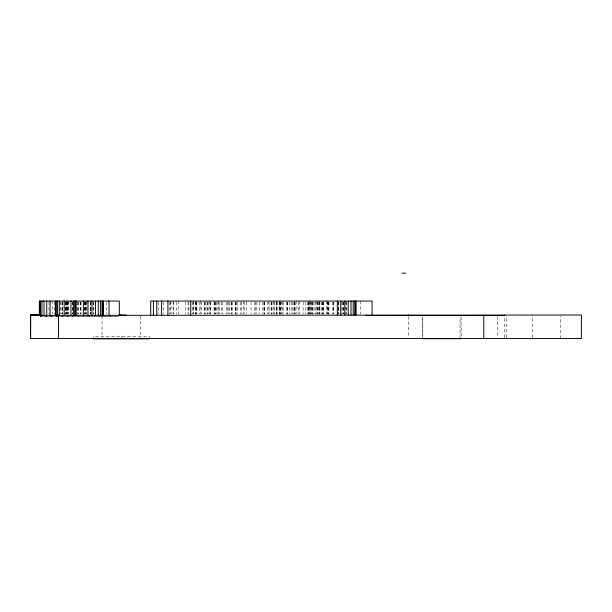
<?xml version="1.0" encoding="UTF-8"?>
<svg xmlns="http://www.w3.org/2000/svg" width="612" height="612" viewBox="0 0 612 612"><rect width="100%" height="100%" fill="white"/><g stroke="black" fill="none" stroke-linecap="round" stroke-linejoin="round"><path stroke-width="0.46" stroke-dasharray="3.06 2.29" d="M422.693 338.528L422.693 316.886M460.048 338.528L460.048 316.894M504.709 337.595L504.709 316.901M506.652 337.595L506.652 315.96M532.532 337.595L532.593 315.96M560.485 338.535L560.485 315.96M40.208 316.481L72.522 316.481L72.53 315.93L72.53 316.32L40.208 316.274M72.522 316.481L118.368 316.549L72.53 316.32M497.671 316.35L497.671 337.61M461.134 316.901L461.134 338.719M422.785 316.901L422.785 338.719M408.464 316.35L408.464 337.61M360.476 301.066L360.476 314.078M346.576 301.991L346.576 314.078M346.14 301.991L346.14 314.078M345.788 301.066L345.811 314.078M343.324 301.991L343.324 314.078M343.21 301.991L343.21 314.078M342.177 301.991L342.177 314.078M341.955 301.991L341.955 314.078M338.75 301.991L338.75 314.078M338.436 301.991L338.436 314.078M338.13 301.991L338.13 314.078M333.471 301.991L333.471 314.078M333.28 301.991L333.28 314.078M332.324 301.991L332.324 314.071M328.981 301.991L328.981 314.078M328.193 301.991L328.193 314.078M328.086 301.991L328.086 314.071M327.925 301.991L327.925 314.078M327.489 301.066L327.489 314.078M326.341 301.066L326.341 314.078M323.702 301.991L323.702 314.078M323.304 301.991L323.304 314.078M322.761 301.991L322.761 314.078M322.34 301.991L322.34 314.071M321.507 301.991L321.507 314.078M319.923 301.991L319.923 314.078M319.479 301.066L319.479 314.078M319.303 301.991L319.303 314.078M318.072 301.991L318.072 314.078L318.026 301.066M317.46 301.991L317.46 314.078M316.932 301.066L316.932 314.078M315.907 301.991L315.907 314.078M314.95 301.991L314.95 314.071M313.099 301.991L313.099 314.078M312.281 301.991L312.281 314.071M312.043 301.991L312.043 314.078M311.462 301.991L311.462 314.071M310.911 301.066L310.911 314.078M310.322 301.991L310.322 314.078M309.366 301.066L309.274 314.078M309.098 301.991L309.098 314.078M308.685 301.991L308.685 314.071M308.44 301.991L308.44 314.078M308.134 301.991L308.134 314.078M307.354 301.991L307.354 314.071M305.763 301.991L305.763 314.071M303.147 301.991L303.147 314.071M299.758 301.058L299.758 314.071M298.679 301.991L298.679 314.071M296.881 301.058L296.881 314.071M295.451 301.991L295.451 314.071M294.732 301.991L294.732 314.071M294.112 301.991L294.112 314.071M294.012 301.991L294.012 314.071M292.161 301.991L292.161 314.071M291.136 301.991L291.136 314.071M289.598 301.991L289.598 314.071M287.594 301.991L287.594 314.071M287.418 301.991L287.418 314.071M286.317 301.991L286.317 314.071M283.157 301.991L283.157 314.071M282.591 301.991L282.591 314.071M281.39 301.058L281.39 314.071M280.671 301.991L280.671 314.071M280.258 301.991L280.258 314.071M279.975 301.991L279.975 314.071M279.745 301.991L279.745 314.071M279.309 301.058L279.309 314.071M277.794 301.991L277.794 314.071M276.815 301.991L276.815 314.071M276.456 301.058L276.456 314.071M276.18 301.991L276.18 314.071M274.612 301.991L274.612 314.071M273.893 301.058L273.893 314.071M272.967 301.991L272.967 314.071M271.613 301.991L271.613 314.071M271.33 301.991L271.33 314.071M269.915 301.991L269.915 314.071M268.354 301.058L268.354 314.071M267.322 301.991L267.322 314.071M264.659 301.991L264.659 314.071M264.17 301.991L264.17 314.071M263.963 301.991L263.963 314.071M262.831 301.991L262.831 314.071M259.626 301.991L259.626 314.071M256.856 301.991L256.856 314.071M255.724 301.991L255.724 314.071M254.806 301.991L254.806 314.071M251.058 301.991L251.058 314.071M246.797 301.991L246.797 314.071M244.18 301.991L244.18 314.071M243.308 301.058L243.308 314.071M241.663 301.991L241.663 314.071M240.432 301.991L240.432 314.071M237.762 301.991L237.762 314.071M236.53 301.991L236.53 314.071M235.712 301.991L235.712 314.071M235.429 301.991L235.429 314.071M235.199 301.991L235.199 314.071M232.43 301.991L232.43 314.071M231.397 301.991L231.397 314.071M231.198 301.991L231.198 314.071M229.653 301.991L229.653 314.071M228.834 301.991L228.834 314.071M227.396 301.991L227.396 314.071M226.348 301.991L226.348 314.071M222.776 301.991L222.776 314.071M221.345 301.991L221.345 314.071M219.287 301.991L219.287 314.071M218.163 301.058L218.163 314.071M217.956 301.991L217.956 314.071M216.212 301.991L216.212 314.071M215.309 301.991L215.309 314.071M215.08 301.991L215.08 314.071M214.361 301.991L214.361 314.071M214.078 301.991L214.078 314.071M210.589 301.991L210.589 314.071M210.36 301.991L210.36 314.071M209.541 301.058L209.541 314.071M208.126 301.991L208.126 314.071M207.384 301.991L207.384 314.071M206.971 301.991L206.971 314.071M205.227 301.991L205.227 314.071M204.301 301.991L204.301 314.071M204.201 301.991L204.201 314.071M201.226 301.991L201.226 314.071M200.828 301.058L200.828 314.071M199.221 301.991L199.221 314.071M196.911 301.991L196.911 314.071M196.398 301.991L196.398 314.071M196.146 301.991L196.146 314.071M195.473 301.058L195.473 314.071M195.35 301.991L195.35 314.071M193.331 301.991L193.331 314.071M193.17 301.058L193.17 314.071M192.398 301.991L192.398 314.071M188.879 301.991L188.879 314.071M188.083 301.991L188.083 314.071M185.421 301.991L185.421 314.071M178.436 301.058L178.436 314.071M176.539 301.991L176.539 314.071M173.716 301.991L173.716 314.071M173.104 301.058L173.104 314.071M170.947 301.058L171.046 314.071M170.228 301.991L170.228 314.071M169.203 301.991L169.203 314.071M163.251 301.991L163.251 314.071M158.523 301.991L158.523 314.071M149.313 338.826L149.313 336.218L93.162 336.218L93.162 338.826M140.416 315.937L140.416 338.337M121.237 336.218L121.237 338.826M106.488 301.984L106.488 314.071M102.066 315.937L102.066 338.337M93.82 301.984L93.82 314.071M93.384 301.984L93.406 314.071M91.004 301.984L91.004 314.071M90.92 301.984L90.92 314.071M90.744 301.984L90.744 314.071M90.568 301.984L90.568 314.071M90.454 301.984L90.454 314.071M90.324 301.984L90.324 314.071M86.958 301.984L86.958 314.071M86.032 301.05L86.032 314.071M85.994 301.984L85.994 314.071M85.68 301.984L85.68 314.071M85.374 301.984L85.374 314.071M84.8 301.984L84.8 314.071M84.364 301.984L84.364 314.071M81.021 301.984L81.021 314.071M80.715 301.984L80.769 314.071M80.524 301.984L80.524 314.071M78.336 301.984L78.336 314.071M77.984 301.984L77.984 314.071M77.808 301.984L77.808 314.071M72.4 301.984L72.4 314.071M72.224 301.984L72.224 314.071M68.751 301.984L68.751 314.071M68.261 301.05L68.177 314.071M67.427 301.984L67.427 314.071M67.251 301.984L67.251 314.071M67.045 301.05L67.045 314.071M66.945 301.984L66.945 314.071M66.723 301.05L66.723 314.071M66.517 301.984L66.547 314.071M65.935 301.984L65.935 314.071M65.759 301.984L65.759 314.071M65.316 301.984L65.27 314.071M62.722 301.984L62.722 314.071M62.325 301.984L62.325 314.071M62.279 301.984L62.279 314.071M61.009 301.984L61.009 314.071M60.833 301.984L60.833 314.071M54.231 301.984L54.231 314.071M52.295 301.05L52.295 314.071M48.952 301.984L48.952 314.071"/><path stroke-width="0.92" d="M39.26 315.004L30.623 315.387L581.4 315.019L581.4 338.535L30.6 338.535L30.638 315.432M58.492 338.535L58.492 315.019M366.29 315.004L366.29 315.417L504.64 315.432L504.64 315.019M483.786 338.535L483.786 315.019M35.458 315.004L30.623 315.004L39.26 315.356M30.623 315.387L35.458 315.356L30.623 315.348L30.6 314.928L30.6 338.535M126.202 315.012L119.378 315.203M401.854 273.174L405.702 273.174M30.6 314.928L38.77 314.928M30.623 315.012L39.183 315.012M422.785 338.719L461.134 338.719M93.162 338.826L149.313 338.826M119.378 315.272L121.237 315.211L118.759 315.111M408.464 315.019L408.464 315.425M372.088 315.012L372.088 301.066L150.728 301.058L150.728 315.004M355.993 301.066L355.993 315.012M355.687 301.066L355.687 315.012M354.761 301.066L354.761 315.012M353.208 301.066L353.208 315.012M351.02 301.066L351.02 315.012M348.205 301.066L348.205 315.012M344.77 301.066L344.77 315.012M340.739 301.066L340.739 315.012M337.327 301.058L337.327 315.004M190.753 301.058L190.753 315.004M167.917 301.058L167.917 315.004M161.606 301.058L161.606 315.004M156.779 301.058L156.779 315.004M153.39 301.058L153.39 315.004M119.332 314.996L119.332 301.05L39.359 301.05L39.359 314.996M109.043 301.05L109.043 314.996M103.237 301.05L103.237 314.996M102.923 301.05L102.923 314.996M102.005 301.05L102.005 314.996M100.452 301.05L100.452 314.996M98.264 301.05L98.264 314.996M95.449 301.05L95.449 314.996M92.014 301.05L92.014 314.996M87.983 301.05L87.983 314.996M83.354 301.05L83.354 314.996M76.225 301.05L76.225 314.996M75.437 301.05L75.437 314.996M74.733 301.05L74.733 314.996M73.585 301.05L73.585 314.996M70.946 301.05L70.946 314.996M64.176 301.05L64.176 314.996M59.288 301.05L59.288 314.996M57.566 301.05L57.566 314.996M56.342 301.05L56.342 314.996M55.378 301.05L55.378 314.996M50.1 301.05L50.1 314.996M46.734 301.05L46.734 314.996M44.026 301.05L44.026 314.996M41.96 301.05L41.96 314.996M40.507 301.05L40.507 314.996M39.65 301.05L39.65 314.996"/></g></svg>
